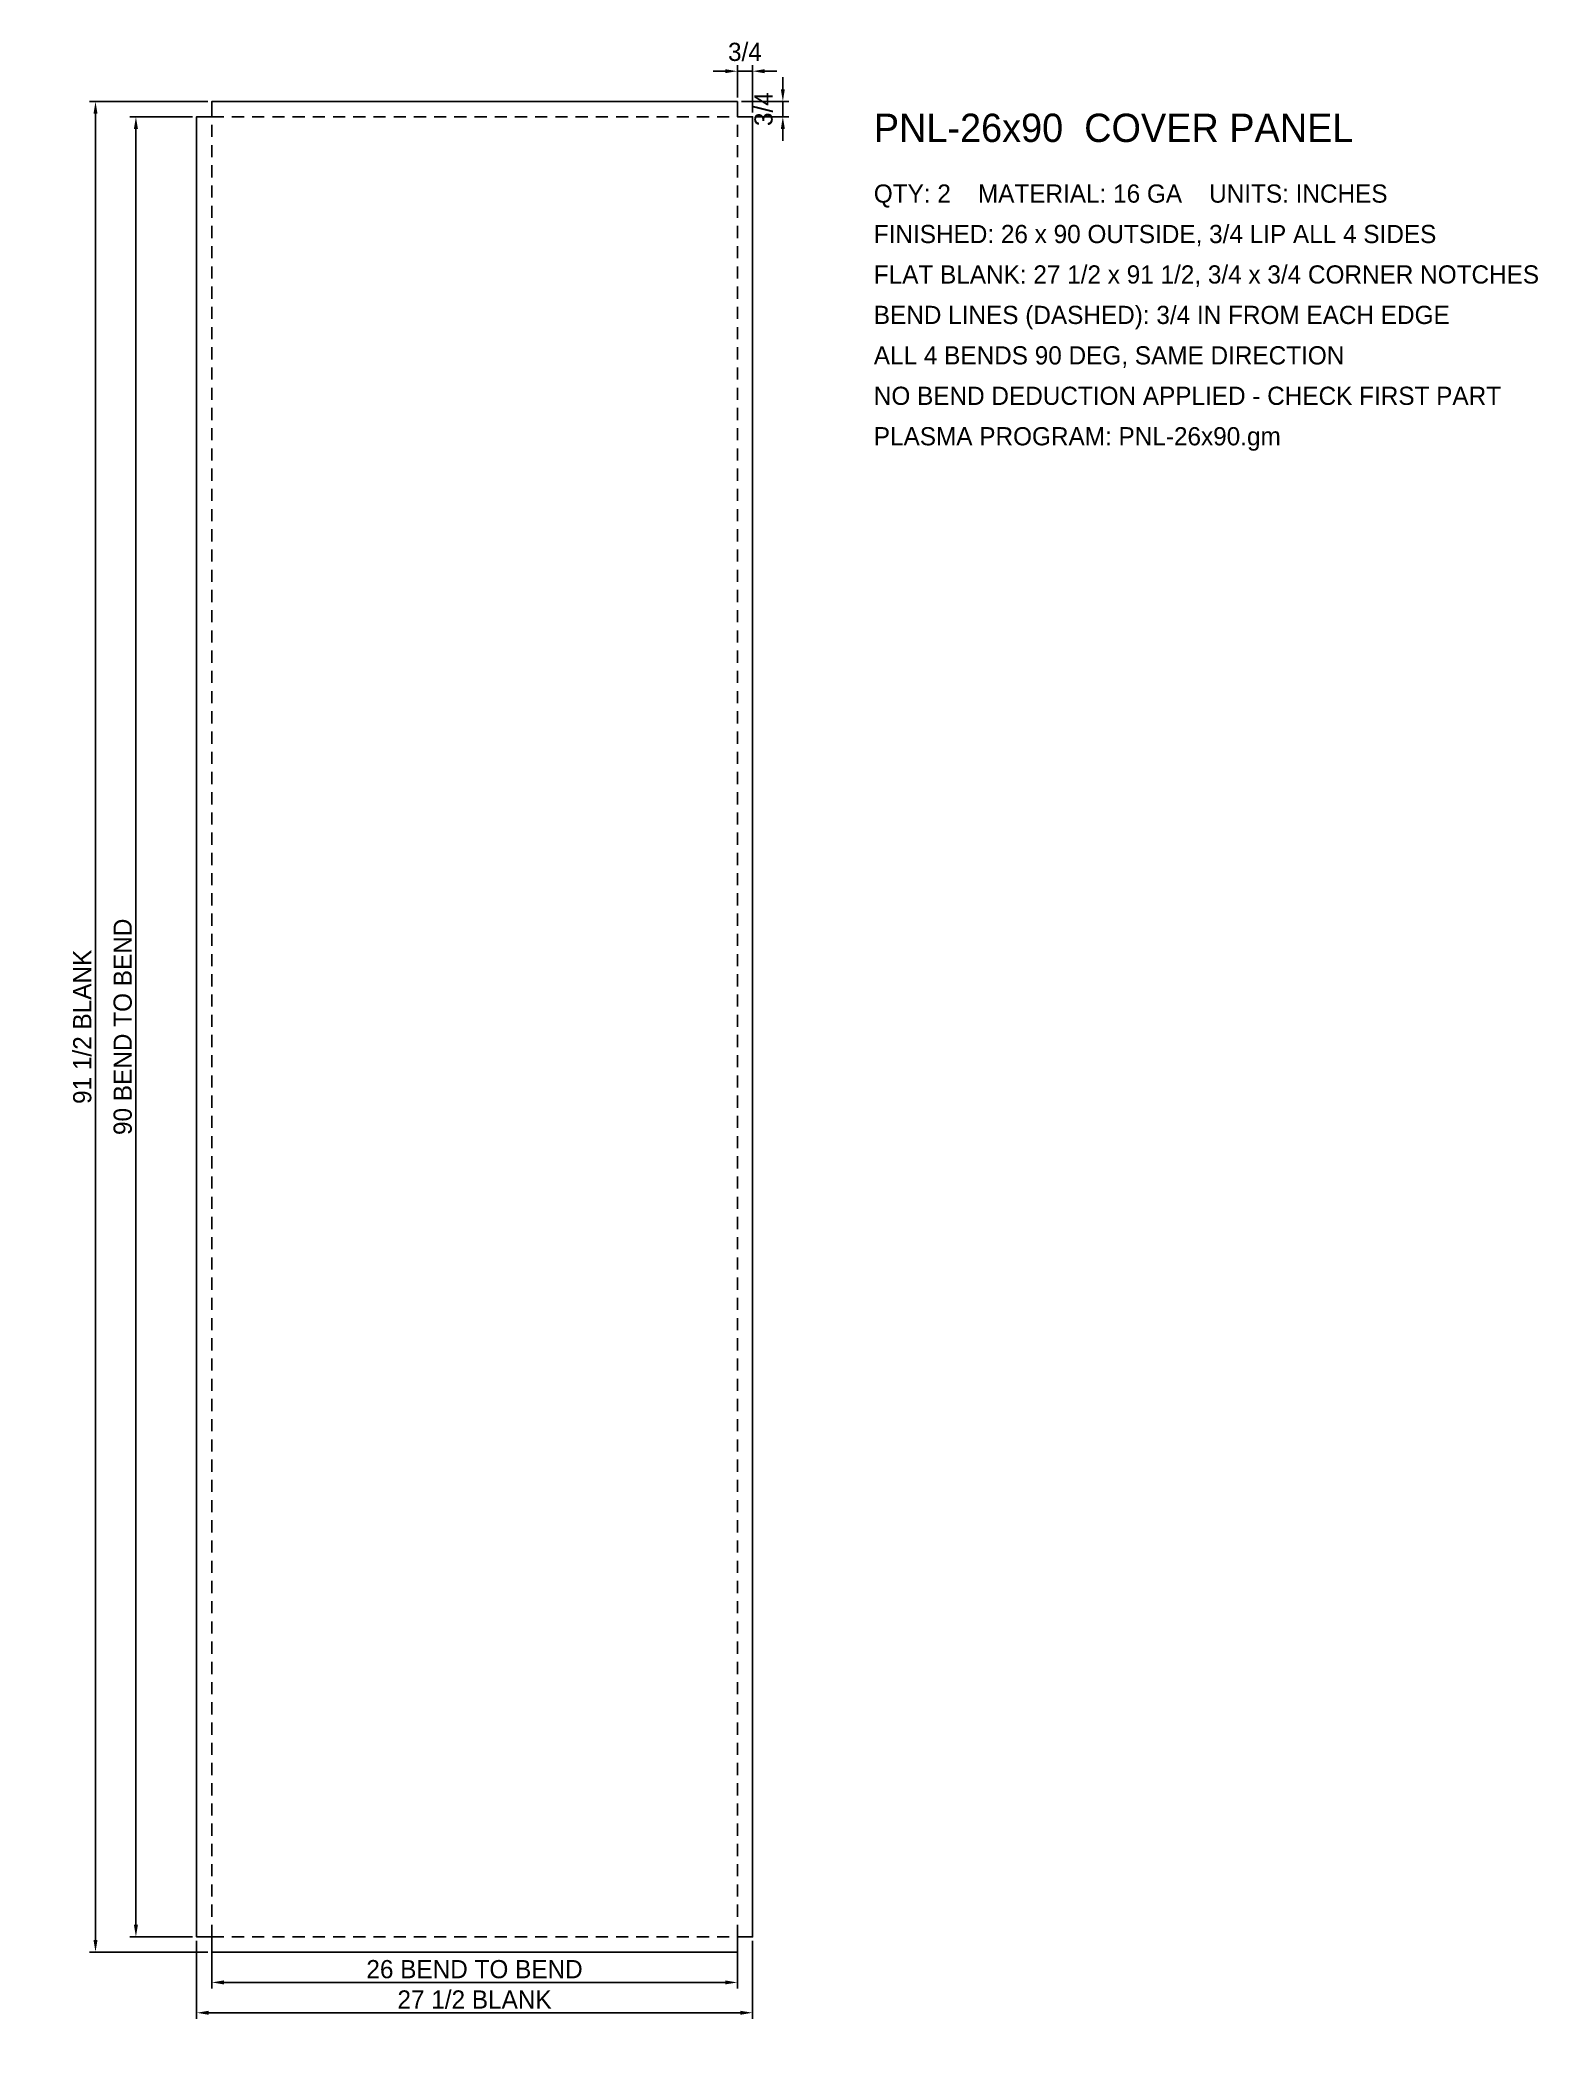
# Model space of a CAD drawing. Header units: inches. Extents: x -7.7 to 66.4, y -4.4 to 94.5.
import ezdxf

# ---------------------------------------------------------------- set-up
doc = ezdxf.new("R2010")
doc.units = ezdxf.units.IN
doc.linetypes.add('DASHED', pattern=[1, 0.6, -0.4])
for name, color, linetype in [('BEND', 5, 'DASHED'), ('DIM', 1, 'Continuous'), ('OUTLINE', 7, 'Continuous'), ('TEXT', 3, 'Continuous')]:
    doc.layers.add(name, color=color, linetype=linetype)
doc.dimstyles.new('FRAC', dxfattribs={"dimtxt": 0.9, "dimasz": 0.6, "dimexe": 0.3, "dimexo": 0.2, "dimgap": 0.2, "dimtad": 1, "dimcen": 2.5, "dimazin": 3, "dimtfac": 1, "dimtmove": 0, "dimatfit": 3})

msp = doc.modelspace()

# ---------------------------------------------------------------- linework, layer by layer
at = {"layer": 'BEND'}
for p, q in [((0.75, 90.75), (26.75, 90.75)), ((0.75, 0.75), (0.75, 90.75)), ((26.75, 0.75), (26.75, 90.75)), ((0.75, 0.75), (26.75, 0.75))]:
    msp.add_line(p, q, dxfattribs=at)
at = {"layer": 'OUTLINE'}
msp.add_lwpolyline([(0.75, 0), (26.75, 0), (26.75, 0.75), (27.5, 0.75), (27.5, 90.75), (26.75, 90.75), (26.75, 91.5), (0.75, 91.5), (0.75, 90.75), (0, 90.75), (0, 0.75), (0.75, 0.75)], close=True, dxfattribs=at)

# ---------------------------------------------------------------- texts
at = {"layer": 'TEXT'}
for s, height, p in [('PNL-26x90  COVER PANEL', 1.4, (33.5, 89.5)), ('QTY: 2    MATERIAL: 16 GA    UNITS: INCHES', 0.9, (33.5, 86.5)), ('FINISHED: 26 x 90 OUTSIDE, 3/4 LIP ALL 4 SIDES', 0.9, (33.5, 84.5)), ('FLAT BLANK: 27 1/2 x 91 1/2, 3/4 x 3/4 CORNER NOTCHES', 0.9, (33.5, 82.5)), ('BEND LINES (DASHED): 3/4 IN FROM EACH EDGE', 0.9, (33.5, 80.5)), ('ALL 4 BENDS 90 DEG, SAME DIRECTION', 0.9, (33.5, 78.5)), ('NO BEND DEDUCTION APPLIED - CHECK FIRST PART', 0.9, (33.5, 76.5)), ('PLASMA PROGRAM: PNL-26x90.gm', 0.9, (33.5, 74.5))]:
    msp.add_text(s, height=height, dxfattribs=at).set_placement(p)

# ---------------------------------------------------------------- dimensions: what is measured, and where the dimension line sits
at = {"layer": 'DIM'}
for base, p1, p2, text in [((26.75, 93), (26.75, 91.5), (27.5, 90.75), '3/4'), ((0.75, -1.5), (0.75, 0.75), (26.75, 0.75), '26 BEND TO BEND'), ((0, -3), (0, 0.75), (27.5, 0.75), '27 1/2 BLANK')]:
    msp.add_linear_dim(base=base, p1=p1, p2=p2, text=text, dimstyle='FRAC', dxfattribs=at).render()
for base, p1, p2, text in [((29, 90.75), (27.5, 90.75), (26.75, 91.5), '3/4'), ((-5, 0), (0.75, 0), (0.75, 91.5), '91 1/2 BLANK'), ((-3, 0.75), (0, 0.75), (0, 90.75), '90 BEND TO BEND')]:
    msp.add_linear_dim(base=base, p1=p1, p2=p2, angle=90, text=text, dimstyle='FRAC', dxfattribs=at).render()

doc.saveas('drawing.dxf')
